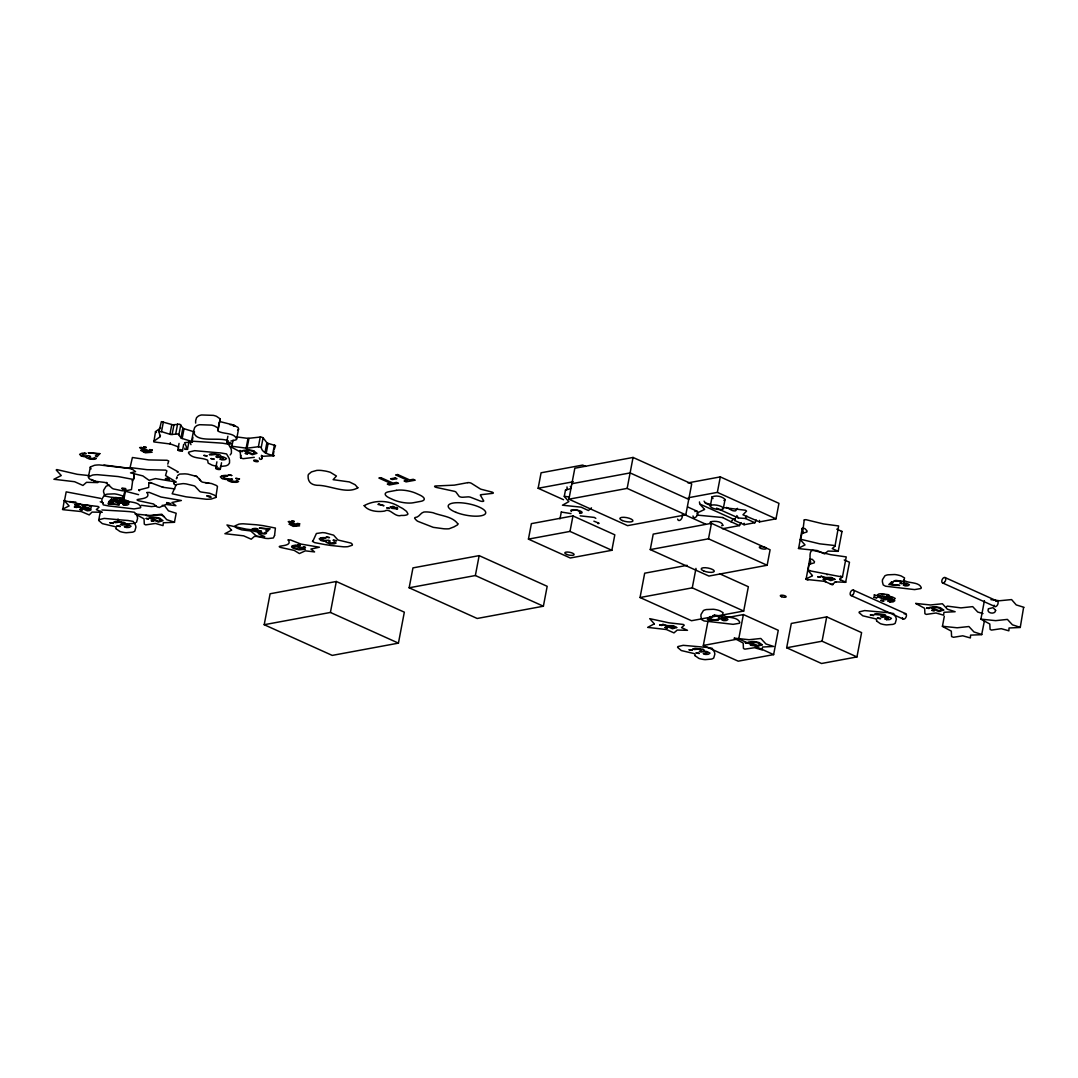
<?xml version="1.0" encoding="UTF-8"?>
<svg xmlns="http://www.w3.org/2000/svg" width="1078" height="1078" viewBox="0 0 1078 1078"><rect width="100%" height="100%" fill="white"/><g stroke="black" fill="none" stroke-linecap="round" stroke-linejoin="round"><path stroke-width="1.5" d="M148.724 487.283L148.804 482.715L149.963 482.445L162.791 487.256L174.838 488.94M984.443 620.712L981.667 634.686L970.55 635.131L970.389 637.947L962.748 635.804L953.518 637.287L951.591 636.559L951.308 631.115L942.428 626.399L944.301 616.32M984.416 600.648L980.899 619.203L989.793 623.973L990.089 629.417L991.531 630.091L1001.246 628.676L1008.873 630.819L1009.035 627.989L1020.246 627.49L1023.548 607.749M160.406 435.364L160.177 436.59L158.924 431.685L161.377 421.646L172.803 424.799L179.783 424.206L183.247 428.492L194.566 431.955M123.525 499.249L123.7 499.788A2.466 0.755 10.8 0 0 124.63 500.34C129.589 502.766 138.536 501.297 140.8 507.051A15.132 4.622 10.8 0 1 140.234 507.886L134.076 508.924L111.236 506.229A81.254 24.834 10.8 0 0 108.865 505.986L103.245 504.868L101.871 500.812A152.995 46.772 10.8 0 1 101.965 499.033L104.377 495.139A20.239 6.185 10.8 0 1 107.288 494.142L114.228 493.859A8.247 2.52 10.8 0 1 116.518 494.196L118.014 494.519A9.284 2.843 10.8 0 1 120.749 495.354C128.484 496.769 119.698 505.851 125.358 490.045M125.223 490.409L125.385 490.948A2.466 0.755 10.8 0 0 126.315 491.501L138.577 494.667M219.184 422.212L217.823 430.93A2.722 0.835 10.8 0 0 218.847 431.537C224.318 434.205 234.169 432.588 236.661 438.921A16.682 5.094 10.8 0 1 236.042 439.851L230.921 441.05M756.23 520L754.883 522.736L745.45 518.478L738.403 517.992L736.813 515.567M710.106 522.453L710.968 523.652M710.308 506.027L712.032 497.025M725.022 499.586L723.325 508.439A6.63 2.021 10.8 0 1 713.043 508.264A6.63 2.021 10.8 0 1 714.094 504.895A6.63 2.021 10.8 0 1 723.311 508.533M995.654 610.391C995.304 614.986 985.966 613.261 988.418 608.827M217.635 430.338L218.187 428.141L214.576 426.026A10.228 3.126 10.8 0 0 211.557 425.109L199.74 424.705A22.301 6.818 10.8 0 0 196.533 425.797L194.727 427.373L193.865 430.095A168.599 51.542 10.8 0 0 193.77 432.049C196.034 443.557 219.696 436.509 228.361 440.929M218.322 428.855L220.195 418.884L216.435 416.283A10.228 3.126 10.8 0 0 213.417 415.367L201.599 414.963A22.301 6.818 10.8 0 0 198.392 416.054L196.587 417.631L195.724 420.339A168.599 51.542 10.8 0 0 195.63 422.293L195.657 423.088M734.778 519.03L734.765 519.583A3.544 2.089 -65.7 0 1 734.67 520.485L744.103 524.73L754.883 522.736M174.515 522.197L166.767 519.69L161.781 514.233L149.923 515.446L135.114 514.017L144.034 518.801L144.29 524.178L145.692 524.878L155.461 523.463L163.034 525.619L163.317 522.763L174.42 522.318L176.186 513.249L168.451 510.837L164.705 505.892L162.279 505.286M134.103 473.646L133.699 479.023L132.068 480.707M259.326 457.88C259.569 461.384 263.773 458.446 261.455 455.307M840.449 579.87L839.681 579.358L845.664 582.16L849.477 562.244L844.236 559.967M134.049 474.01L133.699 479.023M118.068 519.03L118.162 520.836L121.639 522.628A8.813 2.695 10.8 0 0 125.048 523.517L125.762 523.639A7.869 2.399 10.8 0 0 127.932 523.895L134.117 523.369A19.296 5.902 10.8 0 0 135.464 522.87M215.896 497.281L215.613 496.23A9.756 2.978 10.8 0 0 214.32 495.112L209.698 493.279L201.128 491.999A2.587 0.795 10.8 0 1 199.794 491.487L194.956 486.245A6.711 2.048 10.8 0 0 193.905 485.76L186.144 483.914A15.914 4.864 10.8 0 0 183.058 483.604L176.307 484.561L172.157 493.764L186.049 496.823L206.248 499.249A21.264 6.495 10.8 0 0 211.113 499.06L215.789 497.51L217.473 486.474A9.756 2.978 10.8 0 0 216.179 485.369L211.557 483.537L202.987 482.257A2.587 0.795 10.8 0 1 201.653 481.731L196.816 476.503L188.003 474.172A15.914 4.864 10.8 0 0 184.917 473.862L179.635 474.091L177.56 475.546M64.276 500.246L62.767 509.665L81.214 511.538L89.218 514.92L92.021 512.09L102.302 512.266L96.319 509.611L99.055 507.212L98.071 506.471L83.666 504.827L64.491 500.744L66.189 491.864L100.726 498.4M64.114 500.475L65.017 501.068M160.649 427.979L155.448 431.685L156.445 432.494M844.573 582.389L845.57 582.268L835.41 581.877L832.162 584.707L824.603 581.338L806.061 579.398L809.78 558.97M744.103 524.73L744.143 523.261M724.578 507.738L745.531 510.258L746.555 511.093L742.944 514.785L759.505 521.887L759.532 520.404M236.661 438.921L238.575 428.842L237.982 427.387L233.266 424.975L220.707 421.781A2.722 0.835 10.8 0 1 219.683 421.175L220.181 419.113M88.409 476.934L88.948 478.336A10.228 3.126 10.8 0 0 90.565 479.508L95.699 481.34L104.606 482.405A2.722 0.835 10.8 0 1 106.075 482.931L112.435 488.469A7.034 2.156 10.8 0 0 113.608 488.967L121.868 490.692A16.682 5.094 10.8 0 0 125.035 490.908L131.462 489.614L132.863 479.36L118.162 476.557L97.37 474.67A22.301 6.818 10.8 0 0 92.587 475.048L88.409 476.934L90.39 466.936L94.446 465.305A22.301 6.818 10.8 0 1 99.23 464.914L132.378 468.795M90.269 467.178L90.808 468.58A10.228 3.126 10.8 0 0 91.131 468.876M839.749 579.142L842.457 576.973L846.23 556.908L830.747 554.685L813.674 550.521C808.716 549.093 809.982 559.064 810.71 562.46M571.003 513.6L561.409 512.063M591.472 507.859L588.44 510.514L581.069 507.159L562.46 505.205L568.834 501.634L564.266 496.446L565.478 490.086L566.907 489.277M798.353 548.338L805.023 544.916L800.402 539.822L801.547 539.485L819.657 543.824L833.873 545.428L834.992 546.155L832.229 548.581L838.212 551.343L827.985 551.074L824.576 553.903L817.205 550.548L798.596 548.594L802.301 528.166M834.992 546.155L838.617 525.943L823.444 523.921L805.778 519.636L804.296 520.068M812.408 575.504L807.948 570.437L842.417 577.04M803.083 529.002L804.228 519.785M810.077 559.051L812.327 559.347L814.564 561.786M77.414 506.337L82.44 507.698C85.741 505.609 96.777 510.393 87.305 510.81L77.414 506.337L77.832 504.127L79.273 503.857L82.858 505.488C84.933 504.571 93.126 505.38 91.037 507.954M78.856 506.081L79.273 503.857M82.44 507.698L82.858 505.488M88.948 508.654A2.951 0.903 10.8 0 0 84.663 508.102L83.774 508.304L87.399 509.934L87.817 507.711M98.718 520.216L100.402 511.376A14.432 4.406 10.8 0 0 100.375 511.673L100.685 512.629M119.159 504.76L108.312 503.871L108.743 501.661L111.6 498.952L113.109 499.626L112.691 501.836L110.441 503.749L119.159 504.76L119.591 502.55L116.249 502.375M109.161 504.248L109.579 502.038L108.743 501.661M110.468 503.763L110.859 501.539L118.068 501.863L120.776 503.103C121.989 502.496 127.217 502.779 125.951 504.369A5.525 1.684 10.8 0 1 125.56 504.45M108.312 503.871L111.182 501.162L111.6 498.952M121.814 499.653L119.712 500.219L119.281 502.429C125.035 500.219 114.915 500.529 113.54 500.488L113.958 498.279M117.65 504.073L118.068 501.863M120.776 503.103L121.194 500.893L123.35 500.61M126.921 501.796L126.369 502.159A5.525 1.684 10.8 0 1 125.978 502.24A4.703 1.442 10.8 0 1 123.242 502.227L122.825 504.437L124.469 505.178A7.748 2.372 10.8 0 0 127.527 505.016L128.888 504.032L126.342 502.712A3.369 1.024 10.8 0 0 124.805 502.402L122.825 502.294L123.242 500.084A3.908 1.199 10.8 0 0 123.162 498.467M124.145 497.915L125.56 490.544M130.074 467.569L147.026 469.685L165.662 470.129L166.874 470.924L165.527 475.533L176.334 482.041L155.461 478.592L149.074 480.33L142.808 475.883L130.519 472.878L135.558 471.652L130.074 467.569L132.405 457.503L148.697 459.915L167.036 460.266L168.707 461.034L167.777 464.092M124.469 505.178L124.886 502.968L123.242 502.227M178.84 447.047L170.688 444.042L153.858 441.926L155.515 431.631M184.985 448.057L184.756 449.283L187.532 449.391L184.607 442.694L192.733 441.751L181.387 438.247L177.924 433.962L170.782 434.528L161.511 431.645L163.371 421.889M169.92 434.326L171.779 424.584M170.068 443.947L170.297 442.721M172.103 434.542L173.962 424.799M175.741 433.747L177.601 423.991M178.935 434.528L180.794 424.786M177.83 449.863L179.056 443.422M180.969 437.911L182.829 428.155M182.169 438.544L184.028 428.788M182.465 450.779A2.358 0.728 10.8 0 0 179.15 449.486A2.358 0.728 10.8 0 0 178.827 450.698A2.358 0.728 10.8 0 0 182.465 450.779L183.691 444.352M187.532 449.189L189.081 441.064M191.561 441.158L193.42 431.402M192.086 442.249L192.342 440.417M192.45 439.811L192.922 437.372M215.681 468.256L216.907 461.829M220.316 469.173A2.358 0.728 10.8 0 0 217.001 467.879A2.358 0.728 10.8 0 0 216.678 469.092A2.358 0.728 10.8 0 0 220.316 469.173L221.542 462.745M226.649 442.681L227.876 436.24M254.287 457.328L243.237 458.676L240.69 458.029L240.246 451.871L230.409 446.615L231.891 446.265L233.064 440.174M239.882 451.615L240.111 450.402M240.515 457.773L240.973 455.334M231.891 446.265L246.148 448.138L248.007 438.396L260.916 436.981L263.019 437.668L267.155 443.112L275.537 445.578L274.297 449.203M246.148 448.138L247.051 448.165L248.964 438.409M247.105 448.165L258.397 446.737L260.256 436.994M261.267 456.385C289.807 454.606 263.032 458.231 261.226 447.491L263.086 437.735M261.711 459.053L262.331 455.805M264.999 452.625L266.859 442.869M266.226 453.218L268.085 443.462M272.559 454.835L274.418 445.093M273.125 455.9L273.947 451.035M264.204 624.714L270.106 593.762L336.309 581.487L404.331 612.169L398.429 643.135L332.226 655.397L264.204 624.714L330.407 612.452L398.429 643.135M330.407 612.452L336.309 581.487M409.155 587.793L412.955 567.89L479.158 555.628L547.179 586.311L543.379 606.213L477.177 618.476L409.155 587.793L475.358 575.531L543.379 606.213M475.358 575.531L479.158 555.628M528.436 539.121L531.387 523.639L572.957 515.931L614.81 534.823L611.859 550.292L570.289 558L528.436 539.121L570.006 531.414L611.859 550.292M563.551 499.72L538.138 488.267L541.089 472.784L582.659 465.076L585.65 466.424M559.994 518.855L561.342 511.78M568.914 499.195L574.83 468.229L633.055 457.449L691.699 483.887L685.797 514.853L627.558 525.646L568.914 499.195L627.153 488.401L685.797 514.853M570.006 531.414L572.957 515.931M627.153 488.401L633.055 457.449M719.592 573.752L748.348 586.728L743.699 611.051L691.483 620.726L640.049 597.522L644.684 573.2L687.117 565.33M650.263 549.605L653.214 534.122L711.453 523.329L770.096 549.78L767.145 565.263L708.906 576.056L650.263 549.605L708.502 538.811L767.145 565.263M640.049 597.522L692.265 587.847L695.984 568.389M708.502 538.811L711.453 523.329M688.236 497.766L717.355 492.376L720.306 476.894L778.949 503.345L775.998 518.828L759.505 521.887M703.328 645.452L707.976 621.13L743.389 614.568L778.262 630.293L773.627 654.615L738.214 661.178L703.328 645.452L738.74 638.89L773.627 654.615M738.74 638.89L743.389 614.568M800.402 539.822L801.978 533.435M786.67 647.77L791.306 623.448L826.718 616.872L861.591 632.611L856.956 656.933L821.544 663.496L786.67 647.77L822.069 641.208L856.956 656.933M807.961 570.774L809.079 564.279M838.212 551.343L841.999 531.441L836.771 529.163M822.069 641.208L826.718 616.872M883.515 599.058L886.709 597.899A2.277 0.701 10.8 0 0 886.426 597.576L882.639 596.592L879.729 597.535L877.775 596.754L878.193 594.53M879.729 597.535L880.133 595.406M884.486 598.816L884.593 596.7L891.708 597.724M884.108 599.004L885.82 599.651L886.237 597.441M889.956 601.982A8.624 2.641 10.8 0 0 893.339 601.78L894.848 600.689L892.018 599.22A3.746 1.145 10.8 0 0 890.307 598.869L888.11 598.762L888.528 596.552M889.929 601.969L888.11 601.133L888.528 598.923A5.242 1.604 10.8 0 0 891.6 598.964A6.145 1.873 10.8 0 0 892.005 598.842M91.212 479.454L97.842 482.594L86.523 482.324L82.952 485.45L74.611 481.718L53.9 479.265L61.271 475.533L56.204 469.995L56.77 469.563L77.306 474.32L88.922 475.573M173.868 483.47C177.291 478.659 171.159 485.275 176.118 484.844M734.63 520.485L735.425 518.168M722.422 528.759L739.495 525.592L741.071 522.628M158.924 431.685L161.511 431.645M739.495 525.592L731.14 521.833L732.285 520.148M176.563 478.403L176.994 477.055M807.921 579.937L805.832 578.994L812.435 575.814M176.442 478.74L176.9 477.392M62.43 509.247L69.113 505.932L64.478 500.825M148.791 482.755L151.513 482.782M803.002 532.761L801.736 533.462M810.467 563.565L809.201 564.32L814.375 562.797M704.554 509.395L699.622 503.938L734.98 519.892M712.059 496.971C715.9 495.004 721.99 496.284 724.995 499.316M109.996 522.709L113.284 523.302M117.017 525.875L120.305 526.468L117.017 526.037M203.958 455.347L207.232 455.94L203.944 455.482M210.978 458.514L214.252 459.107L210.965 458.676M874.204 594.975L877.479 595.568M873.786 597.185L877.061 597.778L873.759 597.32M870.404 614.878L873.692 615.471L870.404 615.039M881.225 598.142L884.499 598.708M880.793 600.352L884.081 600.945L880.78 600.486M877.425 618.044L880.699 618.637L877.411 618.179M113.244 523.409L109.983 522.843M692.13 650.357L688.909 649.724L692.211 650.209M699.15 653.524L695.97 652.769L699.231 653.376M326.257 537.019L329.531 537.612L326.243 537.154M333.277 540.186L336.552 540.779L333.25 540.267M595.824 518.356L594.342 517.427L580.207 515.85M211.221 497.227L210.035 496.109L207.016 495.893M737.473 508.331L735.762 510.622A2.345 0.714 10.8 0 1 734.078 510.891A2.345 0.714 10.8 0 1 731.746 510.258L726.491 507.401M802.611 528.22L804.862 528.543L807.099 530.982M942.401 626.264L957.156 627.787L968.906 626.534L973.96 631.951L981.815 634.497M980.899 619.136L995.654 620.645L1007.404 619.405L1012.444 624.822L1020.3 627.369M91.563 505.878L89.986 506.027M570.774 488.603L565.492 490.126M806.91 531.993L802.059 533.408M841.999 531.441L841.298 531.697M988.526 608.72L993.013 607.682L995.654 610.31M724.78 500.017L723.931 500.461M722.853 525.282C722.206 521.226 713.986 520.674 710.429 521.9M115.872 498.737L116.882 498.279M733.377 519.232L732.568 519.865M136.488 522.278L137.62 518.316A141.73 43.322 10.8 0 0 137.122 516.187L136.61 514.799M230.18 454.916L231.366 453.286L231.42 450.55A160.784 49.143 10.8 0 0 230.988 448.596L228.415 444.19L222.486 443.179A85.391 26.101 10.8 0 1 220.047 443.004L192.517 441.212M722.799 525.323L721.681 525.781M146.204 447.586L143.563 447.101M152.267 450.267L149.559 449.796M237.551 430.365L237.901 430.095A16.682 5.094 10.8 0 0 238.521 429.179M746.933 516.173L745.72 517.548A3.544 2.089 -65.7 0 0 745.45 518.478L745.585 518.464M564.293 496.311L569.346 496.985M835.073 582.053L836.164 581.851M143.576 446.844L146.312 447.316M149.586 449.566L152.335 450.025M833.254 584.519L830.383 584.249M153.655 441.374L160.07 436.806M704.5 509.503L696.765 513.168M386.948 507.792L389.657 508.29M389.562 508.533L386.935 508.075M294.227 521.604L291.815 521.213M299.684 524.07L297.299 523.692M74.827 504.639L77.266 505.03M74.409 506.849L76.848 507.239M79.866 509.315L82.305 509.705M659.601 624.822L662.04 625.227M665.059 627.288L667.498 627.679M817.784 576.636L820.237 577.04M823.255 579.102L825.694 579.492M77.239 505.286L74.786 504.881M76.794 507.509L74.463 507.186M82.184 510.002L79.866 509.598M661.986 625.496L659.588 625.092M667.444 627.948L665.072 627.585M820.169 577.309L817.798 576.932M825.627 579.762L823.228 579.371M291.842 520.943L294.267 521.334M297.299 523.396L299.724 523.8M169.125 479.656C167.252 476.139 161.754 480.195 169.017 479.697M206.922 495.934L210.291 497.443M300.277 545.239L298.054 544.875M305.384 547.584L303.201 547.193M240.151 450.981L242.415 451.345M245.312 453.299L247.576 453.676M146.204 518.329L148.468 518.707M151.351 520.661L153.628 521.024M745.356 642.609L747.62 642.973M750.504 644.927L752.767 645.304M926.824 607.871L929.088 608.235M931.985 610.188L934.249 610.566M242.361 451.628L240.165 451.291M247.536 453.946L245.312 453.609M148.346 519.017L146.204 518.653M153.561 521.321L151.338 520.957M747.499 643.283L745.356 642.919M752.713 645.587L750.477 645.196M929.034 608.518L926.784 608.14M934.208 610.835L931.958 610.485M298.067 544.579L300.331 544.942M303.228 546.896L305.492 547.274M128.902 502.55L129.158 501.634L127.352 500.691M886.601 596.228L887.14 595.784A2.277 0.701 10.8 0 0 886.844 595.366L886.682 595.258M192.032 441.36L190.698 442.29A15.914 4.864 10.8 0 0 190.375 443.233L190.995 444.648M139.21 489.911L148.4 487.539M101.884 509.975L124.698 511.268A125.075 38.229 10.8 0 0 127.298 511.471A77.495 23.689 10.8 0 0 129.508 511.619L134.373 512.266L136.286 514.166M125.964 489.56L122.69 489.156M222.203 475.735L220.316 476.826L221.664 478.214A6.279 1.913 10.8 0 0 222.284 478.511M253.007 528.651L251.457 529.527L253.06 530.902A3.908 1.199 10.8 0 0 258.006 531.629L257.507 532.195A3.369 1.024 10.8 0 0 257.858 532.734L264.609 534.014A7.748 2.372 10.8 0 0 266.428 533.287M320.894 537.882L319.196 538.784L320.597 540.226A5.686 1.738 10.8 0 0 320.961 540.388M122.191 488.051L125.722 488.577M166.686 502.537L170.89 503.722L166.632 503.372M109.579 485.181L108.986 485.302A20.239 6.185 10.8 0 0 106.062 486.286L103.65 490.18A152.995 46.772 10.8 0 0 103.555 491.959L104.93 496.028L110.549 497.133A81.254 24.834 10.8 0 1 112.934 497.376L116.707 497.793M246.741 450.644L245.649 450.847L252.36 453.878L254.934 453.003A3.234 0.984 10.8 0 0 254.812 452.612L253.613 451.817M84.205 506.081L85.135 505.919M87.399 509.934L89.299 509.422L88.706 508.708M152.78 518.006L151.688 518.208L158.412 521.24L160.972 520.364A3.234 0.984 10.8 0 0 160.851 519.973L159.665 519.178M538.138 488.267L573.307 481.745M571.866 483.712L630.104 472.919L688.748 499.37M294.873 546.061L302.675 548.891L298.862 549.201A3.234 0.984 10.8 0 1 297.676 549.012L295.668 548.365M687.953 482.89L720.306 476.894M885.82 599.651C887.154 598.964 893.015 599.301 891.587 601.052A6.145 1.873 10.8 0 1 891.142 601.16A5.242 1.604 10.8 0 1 888.097 601.133M933.413 607.534L932.308 607.736L939.032 610.768L941.606 609.892A3.234 0.984 10.8 0 0 941.471 609.501L940.285 608.706M751.932 642.286L750.84 642.488L757.565 645.52L760.125 644.644A3.234 0.984 10.8 0 0 760.003 644.24L758.818 643.445M881.615 594.504L884.593 594.517M94.096 459.309L90.026 459.228L86.658 457.894A3.706 1.132 10.8 0 1 86.28 457.301L86.819 456.681A4.312 1.321 10.8 0 1 81.241 455.913M236.432 482.324L231.918 482.243L228.159 480.748A4.096 1.253 10.8 0 1 227.754 480.222L228.388 479.414A4.797 1.469 10.8 0 1 222.135 478.538M115.952 497.524L123.013 498.481M714.579 615.147L721.654 616.104M879.985 595.905L887.477 596.808A5.686 1.738 10.8 0 1 887.841 596.969M876.616 613.598L884.108 614.5A5.686 1.738 10.8 0 1 884.472 614.662M156.35 506.04L151.486 506.606L141.393 505.286M258.397 446.737L261.226 447.491M123.283 500.098L125.223 500.192A3.369 1.024 10.8 0 1 126.759 500.502M220.411 466.504L225.693 465.871A21.264 6.495 10.8 0 0 228.307 464.658L229.506 463.028L229.56 460.293A160.784 49.143 10.8 0 0 229.129 458.339L226.555 453.932L220.626 452.922A85.391 26.101 10.8 0 1 218.187 452.76L194.66 450.671L188.839 452.046A15.914 4.864 10.8 0 0 188.515 452.976C191.924 458.918 200.872 457.355 206.599 459.727A2.587 0.795 10.8 0 1 207.69 460.293L208.108 463.082L211.948 465.063A9.756 2.978 10.8 0 0 214.913 465.871L217.298 466.289M888.932 596.552L890.724 596.66A3.746 1.145 10.8 0 1 892.436 597.01L895.266 598.479L893.783 599.584A8.624 2.641 10.8 0 1 892.153 599.772M177.25 472.407L178.355 472.002L167.723 466.046M598.007 523.679L599.112 523.288L593.884 521.159M164.355 516.793C158.992 511.794 150.624 518.06 145.975 515.297M109.579 502.038L112.92 502.2M103.933 465.036L130.923 468.485M69.437 501.566L75.851 502.092M823.983 581.244L825.694 581.702M205.319 482.674L208.755 483.052M119.159 498.184L120.83 498.575M118.782 498.036L124.186 498.696M827.473 574.682L826.772 574.561M236.917 436.94L248.007 438.396M990.898 599.651L999.441 600.756L1011.582 599.584L1016.244 604.92L1024.033 607.318M840.49 576.07L842.47 576.959M163.479 487.391L162.279 487.094M81.322 507.805L80.257 507.347M731.14 521.833L722.61 517.548M809.888 570.424L807.867 570.612M710.766 504.356L705.12 502.981L710.833 505.555M696.994 515.082L722.543 517.521M983.015 613.557L977.746 612.048L972.706 606.631L960.956 607.884L947.158 606.106L946.619 606.806M882.33 598.896L881.211 598.303M810.548 559.805L809.618 559.239M100.241 501.782L103.218 502.874M194.97 475.708L197.126 476.665M874.824 595.568L874.191 595.11M144.223 451.682L149.047 451.871L144.034 450.267A3.261 0.997 10.8 0 0 143.94 451.736M292.407 525.35L296.773 525.512L292.219 524.056A2.951 0.903 10.8 0 0 292.151 525.39M253.882 451.049L256.955 453.312L252.319 454.727L242.968 450.51L246.633 449.917A6.347 1.94 10.8 0 1 253.963 451.022M159.921 518.397L162.994 520.674L158.358 522.089L149.02 517.871L152.672 517.278A6.347 1.94 10.8 0 1 160.002 518.383M844.909 581.514L845.678 582.147M944.988 577.525L997.312 601.133M942.59 582.928L994.913 606.537M717.355 492.376L775.998 518.828M894.066 581.163C895.346 581.285 905.493 580.746 899.82 583.104L901.302 583.764C902.502 583.158 907.757 583.454 906.477 585.031A5.525 1.684 10.8 0 1 906.086 585.125M716.56 508.142L738.403 517.992M687.724 506.983L696.833 511.093M888.528 598.923L890.361 599.759M853.331 590.084L905.655 613.678M684.678 514.691L705.74 524.191M850.933 595.487L903.256 619.082M886.561 619.648L884.728 618.826A5.242 1.604 10.8 0 0 887.8 618.866A6.145 1.873 10.8 0 0 888.205 618.745C889.593 616.993 883.798 616.656 882.437 617.344L880.793 616.589L883.34 615.686A2.277 0.701 10.8 0 0 883.057 615.269L874.393 614.433A8.516 2.601 10.8 0 1 876.683 613.638M692.265 587.847L743.699 611.051M712.598 615.902C713.838 615.996 724.079 615.551 718.339 617.842L719.821 618.516C721.034 617.896 726.276 618.193 725.009 619.769A5.525 1.684 10.8 0 1 724.605 619.863A4.703 1.442 10.8 0 1 721.883 619.837L723.527 620.591A7.748 2.372 10.8 0 0 726.585 620.429L727.96 619.5L725.386 618.125A3.369 1.024 10.8 0 0 723.864 617.815L721.91 617.721A3.908 1.199 10.8 0 0 721.788 616.09M692.925 649.185C695.216 650.398 698.84 647.743 701.576 650.007A2.277 0.701 10.8 0 1 701.859 650.33L699.326 651.341L700.97 652.082C702.33 651.408 708.125 651.718 706.737 653.484A6.145 1.873 10.8 0 1 706.292 653.591A5.242 1.604 10.8 0 1 703.26 653.564L705.079 654.4A8.624 2.641 10.8 0 0 708.489 654.211L709.998 653.12L707.168 651.651A3.746 1.145 10.8 0 0 705.457 651.301L703.287 651.206A4.352 1.334 10.8 0 0 703.166 649.387M209.482 454.62C211.787 455.846 215.398 453.191 218.147 455.455A2.277 0.701 10.8 0 1 218.416 455.778L215.883 456.789L217.54 457.53C218.888 456.856 224.696 457.166 223.308 458.932A6.145 1.873 10.8 0 1 222.863 459.039A5.242 1.604 10.8 0 1 219.818 459.012L221.65 459.848A8.624 2.641 10.8 0 0 225.046 459.659L226.555 458.568L223.725 457.099A3.746 1.145 10.8 0 0 222.028 456.749L219.858 456.654A4.352 1.334 10.8 0 0 219.723 454.835A5.686 1.738 10.8 0 0 219.198 454.687L211.706 453.784A8.516 2.601 10.8 0 0 209.388 454.593M226.137 475.492C232.309 476.638 218.511 475.977 225.032 478.376A2.52 0.768 10.8 0 0 226.016 478.605L232.484 479.144L229.991 479.966A2.372 0.728 10.8 0 0 230.153 480.384L234.708 481.462A6.778 2.075 10.8 0 0 235.26 481.381A5.767 1.765 10.8 0 0 236.567 480.492M236.594 480.505L238.615 481.408A9.392 2.87 10.8 0 1 236.405 482.311M333.951 542.207L335.77 543.029M266.374 533.273L264.73 532.532A4.703 1.442 10.8 0 1 263.679 533.26A5.525 1.684 10.8 0 1 263.194 533.314L259.596 532.532L261.388 531.427L259.906 530.753L256.375 531.023L253.761 529.945L257.952 529.231L256.214 528.436A7.654 2.345 10.8 0 0 253.074 528.678M84.839 453.164C90.498 454.161 78.034 453.649 83.841 455.751A2.264 0.687 10.8 0 0 84.731 455.954L88.908 455.711L90.539 456.452L88.585 457.665L92.546 458.541A6.091 1.86 10.8 0 0 93.045 458.46M96.05 458.487L94.231 457.665A5.188 1.59 10.8 0 1 93.072 458.473M119.712 500.219L121.194 500.893M111.182 501.162L112.691 501.836M113.998 522.278C116.316 523.558 119.887 520.795 122.649 523.099A2.277 0.701 10.8 0 1 122.919 523.423L120.386 524.434L122.043 525.175C123.391 524.501 129.198 524.824 127.81 526.576A6.145 1.873 10.8 0 1 127.366 526.684A5.242 1.604 10.8 0 1 124.32 526.657L126.153 527.492A8.624 2.641 10.8 0 0 129.549 527.304L131.071 526.212L128.228 524.743A3.746 1.145 10.8 0 0 126.53 524.393L124.361 524.299A4.352 1.334 10.8 0 0 124.226 522.48M903.121 581.365L896.061 580.409A7.654 2.345 10.8 0 0 893.972 581.136M122.596 500.691L115.535 499.734A7.654 2.345 10.8 0 0 113.446 500.461M122.528 489.089L121.747 488.455M832.081 578.509L832.688 579.209L830.788 579.721L827.163 578.091L828.106 577.916A2.951 0.903 10.8 0 1 832.337 578.455M673.898 626.682L674.491 627.396L672.591 627.908L668.98 626.278L669.923 626.102A2.951 0.903 10.8 0 1 674.154 626.641M713.016 498.548L711.992 497.281M704.055 501.135L705.079 502.442M570.289 486.38L570.963 487.606M199.187 478.511L200.521 480.653M802.153 528.436L803.245 531.656M699.447 501.93L699.676 503.386M567.001 486.946L567.109 488.267M694.892 511.592A3.544 2.089 -65.7 0 1 697.749 512.522A3.544 2.089 -65.7 0 1 695.728 517.211A3.544 2.089 -65.7 0 1 693.006 515.958M682.185 514.772A3.544 2.089 -65.7 0 1 680.73 519.731A3.544 2.089 -65.7 0 1 677.658 519.097M571.542 511.498A4.73 1.442 10.8 0 1 572.378 509.746A4.73 1.442 10.8 0 1 578.441 510.77A4.73 1.442 10.8 0 1 579.452 512.818M573.105 510.446A4.73 1.442 10.8 0 1 580.57 511.134A4.73 1.442 10.8 0 1 579.6 513.371M995.883 601.389A2.951 1.738 -65.7 0 1 998.093 602.481A2.951 1.738 -65.7 0 1 996.328 606.267A2.951 1.738 -65.7 0 1 994.118 605.189M904.226 613.948A2.951 1.738 -65.7 0 1 906.436 615.026A2.951 1.738 -65.7 0 1 904.671 618.826A2.951 1.738 -65.7 0 1 902.461 617.734M877.667 596.713A8.516 2.601 10.8 0 1 880.052 595.945M888.002 596.956A4.352 1.334 10.8 0 1 888.097 598.748M878.085 594.504A8.516 2.601 10.8 0 1 880.483 593.735L887.895 594.598A5.686 1.738 10.8 0 1 888.272 594.76M888.434 594.746A4.352 1.334 10.8 0 1 888.798 596.471M712.504 615.875A7.654 2.345 10.8 0 1 714.647 615.174M692.817 649.145A8.516 2.601 10.8 0 1 695.202 648.377L702.627 649.239A5.686 1.738 10.8 0 1 703.004 649.401M751.649 642.151A4.972 1.523 10.8 0 1 759.02 643.431M933.13 607.413A4.972 1.523 10.8 0 1 940.488 608.679M884.634 614.649A4.352 1.334 10.8 0 1 884.728 616.441L886.938 616.562A3.746 1.145 10.8 0 1 888.636 616.912L891.466 618.381L889.983 619.486A8.624 2.641 10.8 0 1 886.574 619.675M903.27 581.352A3.908 1.199 10.8 0 1 903.351 582.969L905.331 583.077A3.369 1.024 10.8 0 1 906.867 583.387L909.414 584.694L908.08 585.691A7.748 2.372 10.8 0 1 905.008 585.866L903.351 585.111A4.703 1.442 10.8 0 0 906.113 585.138M113.891 522.237A8.516 2.601 10.8 0 1 116.276 521.469L123.7 522.331A5.686 1.738 10.8 0 1 124.064 522.493M84.798 453.124A8.435 2.574 10.8 0 0 81.389 453.42L79.61 454.364L81.012 455.711A5.633 1.725 10.8 0 0 81.376 455.873M96.09 458.5A8.53 2.614 10.8 0 1 94.069 459.295M222.297 475.775A9.392 2.87 10.8 0 1 226.084 475.438M295.52 548.406A4.972 1.523 10.8 0 1 294.59 545.94M320.974 537.922A8.516 2.601 10.8 0 1 324.411 537.612C330.286 538.69 317.579 538.124 323.454 540.28A2.277 0.701 10.8 0 0 324.343 540.482L328.574 540.24L330.218 540.981L328.238 542.207L332.24 543.083A6.145 1.873 10.8 0 0 332.738 543.002M320.84 540.428A4.352 1.334 10.8 0 0 326.459 541.21L325.92 541.83A3.746 1.145 10.8 0 0 326.297 542.423L329.706 543.784L333.803 543.851A8.624 2.641 10.8 0 0 335.824 543.043M333.924 542.194A5.242 1.604 10.8 0 1 332.779 543.029M246.458 450.523A4.972 1.523 10.8 0 1 253.815 451.79M230.18 424.813A2.358 0.728 10.8 0 1 233.886 425.163A2.358 0.728 10.8 0 1 233.441 426.282M107.234 482.796A2.358 0.728 10.8 0 1 106.304 482.418M122.744 500.677A3.908 1.199 10.8 0 1 122.825 502.294M125.587 504.477A4.703 1.442 10.8 0 1 122.825 504.437M113.864 498.252A7.654 2.345 10.8 0 1 116.02 497.564M127.783 502.833A7.748 2.372 10.8 0 1 125.317 502.995M85.095 505.892A2.951 0.903 10.8 0 1 85.661 505.798M152.497 517.885A4.972 1.523 10.8 0 1 159.867 519.151M116.181 528.84L119.941 531.481A8.813 2.695 10.8 0 0 123.364 532.357L124.078 532.478A7.869 2.399 10.8 0 0 126.234 532.734L132.432 532.209A19.296 5.902 10.8 0 0 134.804 531.117L135.936 527.155A141.73 43.322 10.8 0 0 135.437 525.026L133.2 521.375L127.824 520.472A77.495 23.689 10.8 0 1 125.614 520.31A125.075 38.229 10.8 0 1 123.013 520.108L104.256 518.41L98.974 519.663A14.432 4.406 10.8 0 0 98.691 520.512L102.37 523.639L115.103 526.643A2.345 0.714 10.8 0 1 116.087 527.155L116.181 528.84M695.121 655.747L698.881 658.389A8.813 2.695 10.8 0 0 702.29 659.264L703.018 659.386A7.869 2.399 10.8 0 0 705.174 659.642L711.359 659.116A19.296 5.902 10.8 0 0 713.73 658.025L714.862 654.063A141.73 43.322 10.8 0 0 714.364 651.934L712.14 648.282L706.75 647.379A77.495 23.689 10.8 0 1 704.54 647.218L683.183 645.318L677.914 646.571A14.432 4.406 10.8 0 0 677.617 647.42L681.309 650.546L694.03 653.551A2.345 0.714 10.8 0 1 695.014 654.063L695.121 655.747M876.589 620.995L880.349 623.65A8.813 2.695 10.8 0 0 883.758 624.526L884.486 624.647A7.869 2.399 10.8 0 0 886.642 624.903L892.827 624.378A19.296 5.902 10.8 0 0 895.212 623.286L896.344 619.324A141.73 43.322 10.8 0 0 895.831 617.195L893.608 613.544L888.232 612.641A77.495 23.689 10.8 0 1 886.022 612.479L864.664 610.579L859.382 611.832A14.432 4.406 10.8 0 0 859.099 612.681L862.777 615.808L875.511 618.812A2.345 0.714 10.8 0 1 876.495 619.324L876.589 620.995M274.58 535.402L273.381 537.962L268.301 538.542A15.132 4.622 10.8 0 1 265.431 538.34L256.551 536.17L251.107 531.292A2.466 0.755 10.8 0 0 249.759 530.821L241.688 529.85L237.039 528.18A9.23 2.83 10.8 0 1 235.327 526.859L235.166 526.59A8.247 2.52 10.8 0 1 235.071 525.848L238.871 524.151A20.239 6.185 10.8 0 1 243.21 523.8L256.456 524.784A148.616 45.438 10.8 0 1 263.194 525.66L275.402 528.058L274.58 535.402M146.931 492.511C152.577 500.556 131.583 498.198 138.51 500.718L153.507 503.965L157.132 506.943L159.396 507.455L165.85 504.45L175.903 505.69L171.981 502.496L181.373 500.502L160.999 497.025L149.249 492.403L146.931 492.511M288.176 539.984C293.62 547.247 274.203 545.01 280.536 547.435L294.2 550.4L299.388 553.553L305.33 550.831L314.574 551.923L310.909 549.052L319.438 547.22L300.991 544.094L290.454 539.943L288.176 539.943M138.887 490.153L139.561 490.733L138.9 490.113M722.583 614.662L722.759 615.201A2.466 0.755 10.8 0 0 723.688 615.754C728.647 618.166 737.595 616.71 739.845 622.464A15.132 4.622 10.8 0 1 739.292 623.3L733.134 624.337L704.109 620.955L701.738 619.702L700.943 616.576A148.616 45.438 10.8 0 1 701.023 614.447L703.422 610.539A20.239 6.185 10.8 0 1 706.346 609.555L713.286 609.272A8.247 2.52 10.8 0 1 715.576 609.596L716.331 609.757A9.23 2.83 10.8 0 1 719.808 610.754L723.082 612.668L722.583 614.662M904.065 579.924L904.226 580.463A2.466 0.755 10.8 0 0 905.156 581.015C910.115 583.427 919.062 581.958 921.326 587.712A15.132 4.622 10.8 0 1 920.76 588.561L914.602 589.599L885.577 586.216L883.219 584.95L882.41 581.837A148.616 45.438 10.8 0 1 882.491 579.694L884.903 575.8A20.239 6.185 10.8 0 1 887.827 574.817L894.753 574.52A8.247 2.52 10.8 0 1 897.044 574.857L897.799 575.019A9.23 2.83 10.8 0 1 901.275 576.016L904.55 577.929L904.065 579.924M457.827 523.814L457.813 524.11A16.21 4.959 10.8 0 1 457.449 524.919L455.145 526.212A12.788 3.908 10.8 0 0 454.31 526.738L449.108 528.772A19.377 5.929 10.8 0 1 446.71 528.88L445.308 528.853A10.78 3.288 10.8 0 1 443.557 528.746L433.262 527.344L417.846 521.334A22.153 6.778 10.8 0 1 416.539 520.458L414.68 518.37A8.368 2.56 10.8 0 1 414.909 517.588C419.531 517.224 420.177 512.98 423.843 512.05A11.023 3.369 10.8 0 1 427.575 511.983L428.64 512.063A12.532 3.827 10.8 0 1 433.127 512.751C441.293 516.092 452.288 516.2 457.827 523.814M357.856 487.795C347.183 494.155 331.445 486.097 319.371 485.356C312.701 485.545 307.782 482.984 308.092 476.058A31.451 9.608 10.8 0 1 308.577 474.293L311.448 471.908L316.676 470.426A11.804 3.611 10.8 0 1 321.796 470.507L325.367 471.046A14.149 4.325 10.8 0 1 330.34 472.312L336.43 476.031L333.142 479.67L349.407 481.933L355.066 484.696L357.856 487.795M231.554 530.174L224.898 533.691L243.655 535.833L251.228 539.202L254.475 536.372L264.743 536.628L258.787 533.933L261.496 531.494L260.62 530.794L246.242 529.136L226.973 524.959L231.554 530.214M654.306 623.866L647.662 627.383L666.42 629.525L673.979 632.894L677.227 630.064L687.494 630.32L681.539 627.625L684.26 625.186L683.263 624.445L669.007 622.828L649.724 618.651L654.306 623.866M734.266 638.216L743.187 643.067L743.443 648.457L744.831 649.145L754.506 647.73L762.106 649.899L762.537 647.016L773.667 646.463L765.919 643.957L760.825 638.472L749.075 639.726L734.293 638.149M915.734 603.464L924.668 608.329L924.911 613.719L926.312 614.406L935.973 612.991L943.573 615.161L944.005 612.277L955.148 611.725L947.319 609.178L942.415 603.761L930.422 604.974L915.748 603.437M231.73 475.438L228.118 474.792L231.703 475.533M239.464 478.928L235.826 478.389L239.464 478.928M364.175 505.636C368.07 511.228 378.095 512.252 384.671 511.053C390.088 507.59 394.723 517.696 401.366 515.419A11.103 3.396 10.8 0 0 404.816 515.351L406.608 514.974A9.271 2.83 10.8 0 0 407.942 513.856L406.527 511.376L402.916 508.668A24.7 7.546 10.8 0 0 399.857 507.051C389.32 500.071 374.928 499.666 364.175 505.636M676.701 627.504L672.51 628.784L662.606 624.324L667.646 625.671L673.144 625.631L676.701 627.504M834.884 579.317L830.693 580.597L820.789 576.137L825.829 577.485L831.327 577.444L834.884 579.317M140.746 450.429L145.314 452.8L152.133 452.248L141.218 447.33L139.628 447.626L143.59 449.405L140.773 450.348M289.254 524.204L293.391 526.36L299.576 525.848L289.686 521.388L288.23 521.658L291.828 523.275L289.268 524.137M312.512 541.345L314.56 542.598L324.168 544.43A141.73 43.322 10.8 0 0 330.65 545.455L343.586 546.815A19.296 5.902 10.8 0 0 347.992 546.64L352.236 545.239A7.869 2.399 10.8 0 0 352.344 544.565L352.25 544.323A8.813 2.695 10.8 0 0 350.902 543.056L338.937 540.24A2.345 0.714 10.8 0 1 337.724 539.768L333.614 535.173L325.34 532.896A14.432 4.406 10.8 0 0 322.538 532.613L316.406 533.489L313.455 539.889A77.495 23.689 10.8 0 1 313.024 540.536L312.512 541.345M762.186 644.765L757.511 646.355L748.172 642.138L751.824 641.545A6.347 1.94 10.8 0 1 759.155 642.65L762.186 644.765M943.654 610.027L938.992 611.617L929.64 607.399L933.305 606.806A6.347 1.94 10.8 0 1 940.622 607.911L943.654 610.027M390.425 506.781L393.268 507.846L391.772 508.358L397.593 508.991L395.114 508.007L397.634 508.048L396.798 507.428L394.588 507.603L394.13 506.579L392.419 506.417L393.416 507.495L390.425 506.781M99.85 453.622L97.02 456.749L95.349 455.994L97.572 453.771L88.234 452.787L99.85 453.622M269.837 528.853L267.263 531.697L265.754 531.009L267.735 528.988L259.286 528.099L269.837 528.853M710.24 616.562L707.37 619.271L718.217 620.173L709.526 619.176L711.75 617.249L710.24 616.562M891.708 581.824L888.851 584.532L899.685 585.421L890.994 584.424L893.217 582.511L891.708 581.824M292.798 545.67L292.61 545.724A6.347 1.94 10.8 0 0 293.014 548.109L298.983 549.861L305.357 549.241L296.019 545.023L292.798 545.67M380.925 477.662L378.89 478.039L390.869 483.443L387.339 484.103L389.306 484.992L398.429 483.294L396.461 482.405L392.918 483.065L380.925 477.662M397.701 474.549L395.666 474.926L407.646 480.343L404.115 480.99L406.083 481.879L415.192 480.195L413.238 479.306L409.694 479.953L397.701 474.549M395.289 477.931L390.6 478.807L392.271 479.548L396.96 478.686L395.289 477.931M396.381 490.342L388.686 491.757A14.189 4.339 10.8 0 0 389.913 498.198L393.403 499.774A14.189 4.339 10.8 0 0 413.103 502.779L420.797 501.351A14.189 4.339 10.8 0 0 419.571 494.923L416.095 493.347A14.189 4.339 10.8 0 0 396.381 490.342M467.798 482.648L454.566 485.1A2.358 0.728 10.8 0 1 454.134 485.154L435.62 485.976A2.358 0.728 10.8 0 0 434.677 486.596A2.358 0.728 10.8 0 0 436.63 487.485L454.067 491.245A2.358 0.728 10.8 0 1 455.994 492.107L459.012 496.217A2.358 0.728 10.8 0 0 462.678 497.241L468.014 496.877A2.358 0.728 10.8 0 1 470.736 497.335L480.087 500.96A2.358 0.728 10.8 0 0 482.688 501.405A2.358 0.728 10.8 0 0 483.672 500.825L480.397 495.247A2.358 0.728 10.8 0 1 481.111 494.681L492.565 493.374A2.358 0.728 10.8 0 0 493.252 492.781A2.358 0.728 10.8 0 0 491.595 491.959L481.475 489.358A2.358 0.728 10.8 0 1 480.155 488.846L471.463 483.348A2.358 0.728 10.8 0 0 467.798 482.648M379.119 504.154L377.92 504.383L383.984 505.703L379.119 504.154M622.37 520.553A6.63 2.021 10.8 0 0 632.867 521.038A6.63 2.021 10.8 0 0 624 517.305A6.63 2.021 10.8 0 0 622.37 520.553M703.718 570.963A6.63 2.021 10.8 0 0 714.202 571.461A6.63 2.021 10.8 0 0 705.349 567.715A6.63 2.021 10.8 0 0 703.718 570.963M760.839 548.419A3.544 1.078 10.8 0 0 766.31 548.54A3.544 1.078 10.8 0 0 761.337 546.6A3.544 1.078 10.8 0 0 760.839 548.419M566.826 554.469A4.73 1.442 10.8 0 0 574.102 554.631A4.73 1.442 10.8 0 0 567.473 552.044A4.73 1.442 10.8 0 0 566.826 554.469M944.382 582.363A2.951 1.738 -65.7 0 0 945.136 577.619A2.951 1.738 -65.7 0 0 941.835 580.719A2.951 1.738 -65.7 0 0 944.382 582.363M852.725 594.908A2.951 1.738 -65.7 0 0 853.48 590.165A2.951 1.738 -65.7 0 0 850.178 593.264A2.951 1.738 -65.7 0 0 852.725 594.908M781.563 596.713A2.951 0.903 10.8 0 0 786.118 596.808A2.951 0.903 10.8 0 0 781.968 595.191A2.951 0.903 10.8 0 0 781.563 596.713M254.624 461.263A2.358 0.728 10.8 0 0 258.262 461.344A2.358 0.728 10.8 0 0 254.947 460.05A2.358 0.728 10.8 0 0 254.624 461.263M227.647 443.516A2.358 0.728 10.8 0 0 231.298 443.597A2.358 0.728 10.8 0 0 227.97 442.303A2.358 0.728 10.8 0 0 227.647 443.516M456.021 512.36A19.067 5.821 10.8 0 0 485.639 513.249A19.067 5.821 10.8 0 0 459.268 502.712A19.067 5.821 10.8 0 0 456.021 512.36"/></g></svg>
